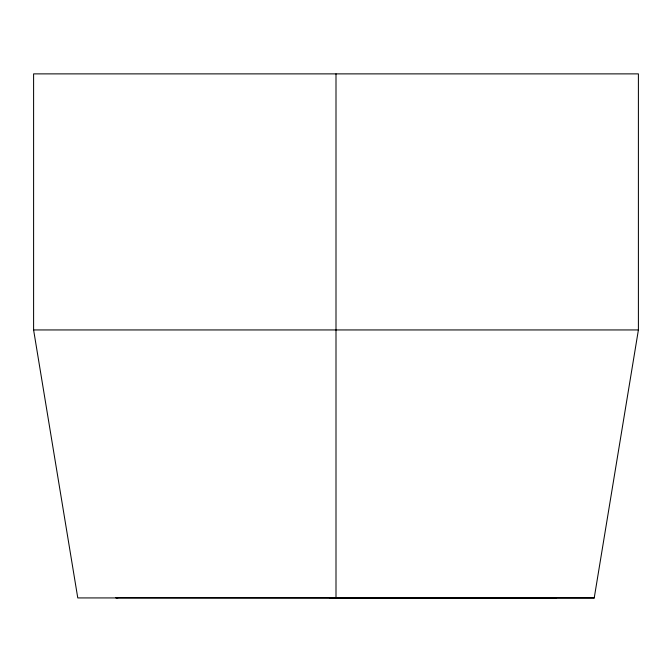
<?xml version="1.0" encoding="UTF-8"?>
<svg xmlns="http://www.w3.org/2000/svg" width="672" height="672" viewBox="0 0 672 672"><rect width="100%" height="100%" fill="white"/><g stroke="black" fill="none" stroke-linecap="round" stroke-linejoin="round"><path stroke-width="1.01" d="M594.224 597.929L638.4 329.944L638.4 73.878L33.6 73.878L33.6 329.944L77.776 597.929L594.224 597.929L467.3 597.853M118.028 597.744L115.844 597.769L556.088 598.038L347.953 597.744M329.356 597.752L401.528 597.786M33.6 329.944L638.4 329.944M336 73.878L336 597.929"/></g></svg>
